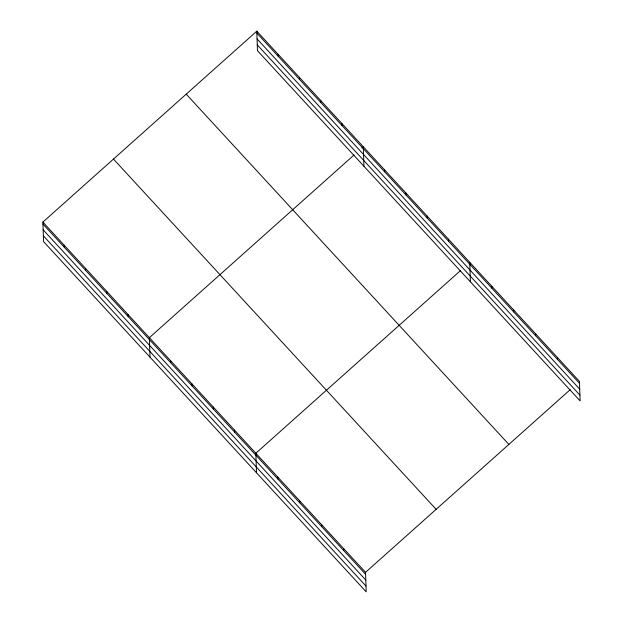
<?xml version="1.0" encoding="UTF-8"?>
<svg xmlns="http://www.w3.org/2000/svg" width="623" height="623" viewBox="0 0 623 623"><rect width="100%" height="100%" fill="white"/><g stroke="black" fill="none" stroke-linecap="round" stroke-linejoin="round"><path stroke-width="0.93" d="M42.894 222.084L365.545 572.342L366.192 591.85L43.54 241.592L42.894 222.084L256.808 31.15L579.46 381.408L580.106 400.916L257.455 50.658L256.808 31.15M354.012 155.01L149.364 337.666L150.011 357.174M361.862 148.009L363.287 146.732L363.933 166.248M460.49 270.592L255.843 453.248L256.489 472.764M365.545 572.342L570.193 389.679M256.878 33.112L579.53 383.371M257.065 38.906L579.717 389.157M257.268 44.872L579.92 395.13M186.215 94.159L508.866 444.417M113.487 159.075L436.139 509.334M42.956 224.046L365.608 574.305M43.151 229.832L365.802 580.091M43.345 235.798L365.997 586.056M557.523 357.586L557.585 359.549M535.578 333.772L535.648 335.735M513.64 309.958L513.702 311.921M491.703 286.136L491.765 288.099M469.758 262.322L470.404 281.83M448.467 239.201L448.529 241.163M427.168 216.088L427.238 218.05M405.877 192.966L405.939 194.929M384.578 169.853L384.648 171.816M341.988 123.619L342.058 125.581M343.6 548.52L343.67 550.483M320.697 100.498L320.759 102.46M321.663 524.706L321.725 526.669M299.398 77.384L299.468 79.347M299.725 500.884L299.788 502.847M278.107 54.263L278.17 56.226M277.78 477.07L277.85 479.032M234.544 430.135L234.614 432.097M213.253 407.021L213.315 408.976M191.954 383.9L192.024 385.863M170.663 360.787L170.725 362.75M128.073 314.553L128.136 316.515M106.774 291.432L106.844 293.394M85.483 268.318L85.546 270.281M64.185 245.197L64.255 247.16"/></g></svg>
